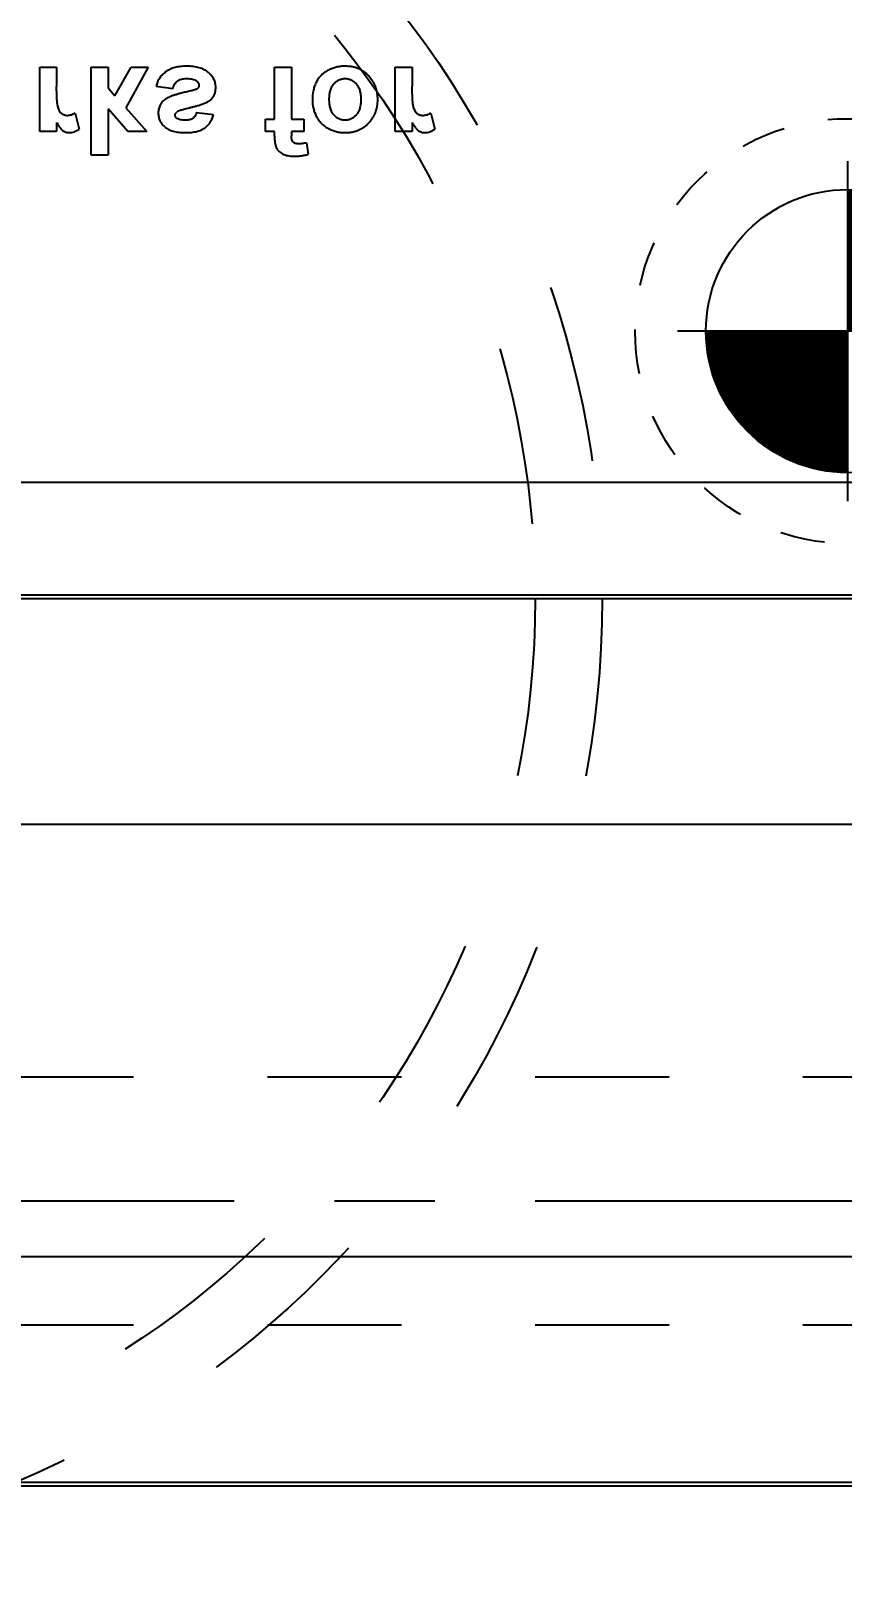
# Model space of a CAD drawing. Extents: x 14103 to 19353, y -3233 to 932.
# Drawn here: x 14942.3 to 14978.7, y -272.8 to -203.4 of the extents above; entities that cross this region are included whole.
import ezdxf
from ezdxf.enums import TextEntityAlignment as Align

# ---------------------------------------------------------------- set-up
doc = ezdxf.new("R2010")
doc.units = 0
doc.header["$LTSCALE"] = 20
doc.header["$MEASUREMENT"] = 0
doc.linetypes.add('CENTER', pattern=[0.6, 0.375, -0.075, 0.075, -0.075])
doc.linetypes.add('HIDDEN', pattern=[0.2, 0.1, -0.1])
doc.layers.get('0').update_dxf_attribs({"linetype": 'CONTINUOUS'})
doc.layers.get('DEFPOINTS').update_dxf_attribs({"linetype": 'CONTINUOUS'})
for name, color, linetype in [('4a', 7, 'CONTINUOUS'), ('CENTER', 1, 'CENTER'), ('DIM', 3, 'CONTINUOUS'), ('epin', 3, 'CONTINUOUS'), ('OIL', 7, 'CONTINUOUS'), ('SUP', 4, 'HIDDEN'), ('WATER', 9, 'HIDDEN')]:
    doc.layers.add(name, color=color, linetype=linetype)
doc.styles.add('lxy2', font='txt.shx', dxfattribs={"width": 0.6})
doc.dimstyles.new('10', dxfattribs={"dimtxt": 10, "dimasz": 5, "dimexe": 2.5, "dimexo": 0, "dimgap": 1, "dimtad": 0, "dimdsep": 46, "dimtxsty": 'lxy2', "dimcen": -3, "dimclrd": 113, "dimclre": 113, "dimclrt": 3, "dimazin": 2, "dimtfac": 1, "dimtofl": 0, "dimtmove": 0, "dimatfit": 3, "dimfxl": 1, "dimtolj": 1, "dimtzin": 0, "dimarcsym": 0})

# ---------------------------------------------------------------- blocks, each defined once
blk = doc.blocks.new('epin')
at = {"color": 0, "const_width": 0.5}
for points in [[(0.25, 0, 0.414214), (0, 0.25, 0.414214)], [(-0.25, 0, 0.414214), (0, -0.25, 0.414214)]]:
    blk.add_lwpolyline(points, format="xyb", dxfattribs=at)
at = {"color": 0, "linetype": 'ByBlock'}
blk.add_circle((0, 0), 0.5, dxfattribs=at)
at = {"layer": 'CENTER'}
for p, q in [((0, 0.6), (0, -0.6)), ((0.6, 0), (-0.6, 0))]:
    blk.add_line(p, q, dxfattribs=at)
blk = doc.blocks.new('AC_LXY_BLK547')
at = {"layer": 'epin', "xscale": 12.70000000000073, "yscale": 12.70000000000005, "zscale": 12.7}
blk.add_blockref('epin', (0, 0), dxfattribs=at)
at = {"layer": 'epin', "style": 'lxy2', "width": 0.6}
blk.add_text('E1', height=2.5, dxfattribs=at).set_placement((6.258, 6.258), align=Align.MIDDLE_CENTER)
blk = doc.blocks.new('*D188')
at = {"layer": 'DEFPOINTS', "color": 0, "linetype": 'Continuous'}
for p in [(14749.942, 164.09), (15254.942, -535.91), (15254.942, -553.814)]:
    blk.add_point(p, dxfattribs=at)
at = {"layer": 'OIL', "color": 113, "linetype": 'Continuous', "lineweight": -2}
blk.add_line((15254.942, -535.91), (15254.942, -553.814), dxfattribs=at)
at = {"layer": 'OIL', "color": 3, "linetype": 'Continuous', "insert": (15254.942, -562.314), "char_height": 10, "attachment_point": 5, "rotation": 90, "style": 'lxy2'}
blk.add_mtext('\\A1;505', dxfattribs=at)
blk = doc.blocks.new('*D187')
at = {"layer": 'DEFPOINTS', "color": 0, "linetype": 'Continuous'}
for p in [(14749.942, 164.09), (15299.942, -515.91), (15299.942, -553.814)]:
    blk.add_point(p, dxfattribs=at)
at = {"layer": 'OIL', "color": 113, "linetype": 'Continuous', "lineweight": -2}
blk.add_line((15299.942, -515.91), (15299.942, -553.814), dxfattribs=at)
at = {"layer": 'OIL', "color": 3, "linetype": 'Continuous', "insert": (15299.942, -562.314), "char_height": 10, "attachment_point": 5, "rotation": 90, "style": 'lxy2'}
blk.add_mtext('\\A1;550', dxfattribs=at)
blk = doc.blocks.new('*D185')
at = {"layer": 'DEFPOINTS', "color": 0}
for p in [(14749.942, 164.09), (15292.928, -255.91), (15315.844, -255.91)]:
    blk.add_point(p, dxfattribs=at)
at = {"layer": 'DIM', "color": 113, "lineweight": -2}
blk.add_line((15292.928, -255.91), (15315.844, -255.91), dxfattribs=at)
at = {"layer": 'DIM', "color": 3, "insert": (15324.344, -255.91), "char_height": 10, "attachment_point": 5, "style": 'lxy2'}
blk.add_mtext('\\A1;420', dxfattribs=at)
blk = doc.blocks.new('*D191')
at = {"layer": 'DEFPOINTS', "color": 0, "linetype": 'Continuous'}
for p in [(14749.942, 164.09), (14999.942, -369.245), (14999.942, -553.814)]:
    blk.add_point(p, dxfattribs=at)
at = {"layer": 'OIL', "color": 113, "linetype": 'Continuous', "lineweight": -2}
blk.add_line((14999.942, -369.245), (14999.942, -553.814), dxfattribs=at)
at = {"layer": 'OIL', "color": 3, "linetype": 'Continuous', "insert": (14999.942, -562.314), "char_height": 10, "attachment_point": 5, "rotation": 90, "style": 'lxy2'}
blk.add_mtext('\\A1;250', dxfattribs=at)
blk = doc.blocks.new('*D190')
at = {"layer": 'DEFPOINTS', "color": 0, "linetype": 'Continuous'}
for p in [(14749.942, 164.09), (15049.942, -369.245), (15049.942, -553.814)]:
    blk.add_point(p, dxfattribs=at)
at = {"layer": 'OIL', "color": 113, "linetype": 'Continuous', "lineweight": -2}
blk.add_line((15049.942, -369.245), (15049.942, -553.814), dxfattribs=at)
at = {"layer": 'OIL', "color": 3, "linetype": 'Continuous', "insert": (15049.942, -561.814), "char_height": 10, "attachment_point": 5, "rotation": 90, "style": 'lxy2'}
blk.add_mtext('\\A1;300', dxfattribs=at)
blk = doc.blocks.new('*D189')
at = {"layer": 'DEFPOINTS', "color": 0, "linetype": 'Continuous'}
for p in [(14749.942, 164.09), (15094.942, -324.245), (15094.942, -553.814)]:
    blk.add_point(p, dxfattribs=at)
at = {"layer": 'OIL', "color": 113, "linetype": 'Continuous', "lineweight": -2}
blk.add_line((15094.942, -324.245), (15094.942, -553.814), dxfattribs=at)
at = {"layer": 'OIL', "color": 3, "linetype": 'Continuous', "insert": (15094.942, -562.814), "char_height": 10, "attachment_point": 5, "rotation": 90, "style": 'lxy2'}
blk.add_mtext('\\A1;345', dxfattribs=at)
blk = doc.blocks.new('*D186')
at = {"layer": 'DEFPOINTS', "color": 0, "linetype": 'Continuous'}
for p in [(14749.942, 164.09), (15119.942, -360.91), (15119.942, -553.814)]:
    blk.add_point(p, dxfattribs=at)
at = {"layer": 'OIL', "color": 113, "linetype": 'Continuous', "lineweight": -2}
blk.add_line((15119.942, -360.91), (15119.942, -553.814), dxfattribs=at)
at = {"layer": 'OIL', "color": 3, "linetype": 'Continuous', "insert": (15119.942, -562.314), "char_height": 10, "attachment_point": 5, "rotation": 90, "style": 'lxy2'}
blk.add_mtext('\\A1;370', dxfattribs=at)
blk = doc.blocks.new('*D184')
at = {"layer": 'DEFPOINTS', "color": 0, "linetype": 'Continuous'}
for p in [(14749.942, 164.09), (15074.942, -315.91), (15074.942, -553.814)]:
    blk.add_point(p, dxfattribs=at)
at = {"layer": 'OIL', "color": 113, "linetype": 'Continuous', "lineweight": -2}
blk.add_line((15074.942, -315.91), (15074.942, -553.814), dxfattribs=at)
at = {"layer": 'OIL', "color": 3, "linetype": 'Continuous', "insert": (15074.942, -562.814), "char_height": 10, "attachment_point": 5, "rotation": 90, "style": 'lxy2'}
blk.add_mtext('\\A1;325', dxfattribs=at)

msp = doc.modelspace()

# ---------------------------------------------------------------- linework, layer by layer
at = {"layer": '4a', "color": 4, "linetype": 'Continuous'}
for p, q in [((14942.733, -205.08), (14943.49, -205.08)), ((14942.733, -207.958), (14942.733, -205.08)), ((14943.49, -205.08), (14943.49, -205.933)), ((14945.035, -209.019), (14945.035, -205.08)), ((14945.035, -205.08), (14945.793, -205.08)), ((14945.793, -205.08), (14945.793, -206.001)), ((14946.105, -206.352), (14946.828, -205.08)), ((14947.586, -205.08), (14946.584, -206.891)), ((14946.828, -205.08), (14947.586, -205.08)), ((14953.256, -205.08), (14954.014, -205.08)), ((14953.256, -207.403), (14953.256, -205.08)), ((14954.014, -205.08), (14954.014, -207.403)), ((14958.67, -205.08), (14959.427, -205.08)), ((14958.67, -207.958), (14958.67, -205.08)), ((14959.427, -205.08), (14959.427, -205.933)), ((14945.793, -206.001), (14946.105, -206.352)), ((14948.702, -206.039), (14947.944, -205.938)), ((14944.323, -207.129), (14944.5, -207.849)), ((14946.677, -207.958), (14945.793, -206.944)), ((14945.793, -206.944), (14945.793, -209.019)), ((14946.584, -206.891), (14947.535, -207.958)), ((14949.762, -207.1), (14950.519, -207.201)), ((14952.852, -207.403), (14953.256, -207.403)), ((14952.852, -207.958), (14952.852, -207.403)), ((14954.014, -207.403), (14954.569, -207.403)), ((14954.569, -207.403), (14954.569, -207.958)), ((14960.26, -207.129), (14960.437, -207.849)), ((14943.49, -207.958), (14942.733, -207.958)), ((14943.49, -207.556), (14943.49, -207.958)), ((14947.535, -207.958), (14946.677, -207.958)), ((14953.256, -207.958), (14952.852, -207.958)), ((14953.256, -208.166), (14953.256, -207.958)), ((14954.569, -207.958), (14954.014, -207.958)), ((14954.014, -207.958), (14954.014, -208.154)), ((14959.427, -207.958), (14958.67, -207.958)), ((14959.427, -207.556), (14959.427, -207.958)), ((14954.696, -208.471), (14954.771, -208.977)), ((14945.793, -209.019), (14945.035, -209.019)), ((14860.538, -223.692), (15013.842, -223.692)), ((14864.821, -228.9), (15013.842, -228.9)), ((15013.842, -228.755), (14865.416, -228.755)), ((14864.821, -239.025), (15013.842, -239.025)), ((15013.842, -258.424), (14864.821, -258.424)), ((15013.842, -268.549), (14864.821, -268.549)), ((14865.416, -268.695), (15013.842, -268.695))]:
    msp.add_line(p, q, dxfattribs=at)
for points in [[(14949.317, -205.029), (14949.174, -205.033), (14949.039, -205.044), (14948.912, -205.064), (14948.792, -205.091), (14948.68, -205.125), (14948.576, -205.167), (14948.479, -205.216), (14948.39, -205.274), (14948.309, -205.338), (14948.234, -205.407), (14948.204, -205.44)], [(14950.62, -205.982), (14950.615, -205.886), (14950.6, -205.794), (14950.574, -205.705), (14950.538, -205.619), (14950.492, -205.537), (14950.435, -205.458), (14950.369, -205.382), (14950.291, -205.31), (14950.204, -205.245), (14950.107, -205.187), (14950, -205.139), (14949.884, -205.099), (14949.756, -205.069), (14949.62, -205.047), (14949.473, -205.034), (14949.317, -205.029)], [(14956.42, -205.029), (14956.227, -205.04), (14956.039, -205.073), (14955.855, -205.129), (14955.676, -205.206), (14955.59, -205.253), (14955.509, -205.305), (14955.434, -205.362), (14955.364, -205.425), (14955.299, -205.492), (14955.239, -205.565), (14955.186, -205.642), (14955.137, -205.725), (14955.094, -205.813), (14955.056, -205.906), (14955.025, -206.003), (14954.999, -206.105), (14954.979, -206.211), (14954.965, -206.322), (14954.956, -206.438), (14954.953, -206.559)], [(14957.882, -206.527), (14957.876, -206.368), (14957.856, -206.218), (14957.824, -206.073), (14957.778, -205.935), (14957.719, -205.805), (14957.648, -205.681), (14957.564, -205.564), (14957.466, -205.455), (14957.359, -205.355), (14957.245, -205.268), (14957.124, -205.196), (14956.997, -205.136), (14956.863, -205.089), (14956.722, -205.056), (14956.575, -205.036), (14956.42, -205.029)], [(14943.979, -207.251), (14943.906, -207.246), (14943.838, -207.23), (14943.776, -207.204), (14943.719, -207.167), (14943.669, -207.116), (14943.624, -207.048), (14943.585, -206.963), (14943.551, -206.861), (14943.537, -206.797), (14943.524, -206.72), (14943.514, -206.627), (14943.505, -206.518), (14943.499, -206.395), (14943.494, -206.256), (14943.491, -206.102), (14943.49, -205.933)], [(14948.204, -205.44), (14948.167, -205.482), (14948.108, -205.563), (14948.056, -205.648), (14948.011, -205.739), (14947.974, -205.836), (14947.944, -205.938)], [(14948.702, -206.039), (14948.732, -205.934), (14948.776, -205.843), (14948.831, -205.765), (14948.9, -205.7), (14948.982, -205.649), (14949.079, -205.614), (14949.191, -205.592), (14949.318, -205.585)], [(14949.318, -205.585), (14949.457, -205.591), (14949.577, -205.612), (14949.679, -205.644), (14949.763, -205.69)], [(14949.809, -206.031), (14949.771, -206.057), (14949.717, -206.082), (14949.644, -206.105), (14949.554, -206.128)], [(14949.763, -205.69), (14949.807, -205.731), (14949.838, -205.778), (14949.857, -205.831), (14949.863, -205.89)], [(14949.863, -205.89), (14949.86, -205.93), (14949.85, -205.967), (14949.832, -206.001), (14949.809, -206.031)], [(14950.389, -206.542), (14950.444, -206.489), (14950.49, -206.431), (14950.53, -206.369), (14950.563, -206.301), (14950.588, -206.229), (14950.606, -206.152), (14950.617, -206.069), (14950.62, -205.982)], [(14955.711, -206.519), (14955.714, -206.409), (14955.723, -206.306), (14955.739, -206.209), (14955.762, -206.119), (14955.79, -206.036), (14955.826, -205.959), (14955.867, -205.889), (14955.915, -205.825), (14955.968, -205.769), (14956.023, -205.72), (14956.081, -205.679), (14956.143, -205.645), (14956.208, -205.619), (14956.275, -205.6), (14956.346, -205.589), (14956.419, -205.585)], [(14956.419, -205.585), (14956.492, -205.589), (14956.563, -205.6), (14956.631, -205.619), (14956.694, -205.645), (14956.756, -205.679), (14956.814, -205.72), (14956.87, -205.769), (14956.922, -205.825), (14956.969, -205.889), (14957.01, -205.96), (14957.046, -206.037), (14957.074, -206.12), (14957.096, -206.211), (14957.112, -206.309), (14957.121, -206.413), (14957.124, -206.524)], [(14959.916, -207.251), (14959.843, -207.246), (14959.775, -207.23), (14959.713, -207.204), (14959.656, -207.167), (14959.605, -207.116), (14959.56, -207.048), (14959.522, -206.963), (14959.488, -206.861), (14959.474, -206.797), (14959.461, -206.72), (14959.451, -206.627), (14959.442, -206.518), (14959.436, -206.395), (14959.431, -206.256), (14959.428, -206.102), (14959.427, -205.933)], [(14948.387, -206.493), (14948.307, -206.554), (14948.238, -206.619), (14948.178, -206.691), (14948.13, -206.768), (14948.093, -206.851), (14948.066, -206.939), (14948.051, -207.034), (14948.045, -207.134)], [(14949.554, -206.128), (14949.334, -206.177), (14949.136, -206.225), (14948.958, -206.273), (14948.802, -206.319), (14948.666, -206.363), (14948.552, -206.408), (14948.459, -206.451), (14948.387, -206.493)], [(14950.389, -206.542), (14950.325, -206.591), (14950.25, -206.637), (14950.164, -206.681), (14950.067, -206.724), (14949.958, -206.765), (14949.839, -206.804), (14949.708, -206.84), (14949.566, -206.875), (14949.426, -206.908), (14949.301, -206.939), (14949.192, -206.968), (14949.098, -206.995), (14949.02, -207.021), (14948.956, -207.044), (14948.908, -207.065), (14948.876, -207.085)], [(14954.953, -206.559), (14954.965, -206.745), (14954.999, -206.929), (14955.056, -207.109), (14955.137, -207.287), (14955.182, -207.365)], [(14956.419, -207.453), (14956.346, -207.449), (14956.275, -207.438), (14956.208, -207.419), (14956.143, -207.393), (14956.081, -207.359), (14956.023, -207.317), (14955.968, -207.268), (14955.915, -207.212), (14955.867, -207.149), (14955.826, -207.079), (14955.79, -207.002), (14955.762, -206.919), (14955.739, -206.829), (14955.723, -206.732), (14955.714, -206.629), (14955.711, -206.519)], [(14956.415, -208.009), (14956.572, -208.002), (14956.723, -207.983), (14956.866, -207.949), (14957.001, -207.904), (14957.129, -207.844), (14957.25, -207.772), (14957.364, -207.687), (14957.47, -207.588), (14957.566, -207.48), (14957.65, -207.364), (14957.721, -207.242), (14957.779, -207.113), (14957.824, -206.977), (14957.856, -206.834), (14957.876, -206.684), (14957.882, -206.527)], [(14957.124, -206.524), (14957.121, -206.633), (14957.112, -206.735), (14957.096, -206.831), (14957.074, -206.921), (14957.046, -207.003), (14957.01, -207.079), (14956.969, -207.149), (14956.922, -207.212), (14956.87, -207.268), (14956.814, -207.317), (14956.756, -207.359), (14956.694, -207.393), (14956.631, -207.419), (14956.563, -207.438), (14956.492, -207.449), (14956.419, -207.453)], [(14944.323, -207.129), (14944.233, -207.182), (14944.145, -207.22), (14944.061, -207.243), (14943.979, -207.251)], [(14948.045, -207.134), (14948.05, -207.224), (14948.063, -207.312), (14948.086, -207.395), (14948.118, -207.474), (14948.136, -207.51)], [(14948.803, -207.22), (14948.807, -207.182), (14948.821, -207.146), (14948.844, -207.114), (14948.876, -207.085)], [(14948.881, -207.371), (14948.847, -207.34), (14948.822, -207.304), (14948.807, -207.264), (14948.803, -207.22)], [(14949.271, -207.453), (14949.145, -207.448), (14949.038, -207.433), (14948.95, -207.407), (14948.881, -207.371)], [(14949.252, -208.009), (14949.394, -208.005), (14949.527, -207.996), (14949.65, -207.98), (14949.764, -207.957), (14949.869, -207.929), (14949.963, -207.893), (14950.049, -207.852), (14950.125, -207.804), (14950.194, -207.751), (14950.257, -207.69), (14950.314, -207.624), (14950.367, -207.552), (14950.413, -207.473), (14950.454, -207.388), (14950.489, -207.298), (14950.519, -207.201)], [(14949.762, -207.1), (14949.737, -207.18), (14949.701, -207.251), (14949.657, -207.311), (14949.603, -207.362), (14949.539, -207.402), (14949.462, -207.43), (14949.373, -207.448), (14949.271, -207.453)], [(14955.182, -207.365), (14955.186, -207.372), (14955.239, -207.452), (14955.297, -207.527), (14955.36, -207.597), (14955.427, -207.661), (14955.5, -207.721), (14955.577, -207.774), (14955.659, -207.823), (14955.745, -207.867), (14955.834, -207.904), (14955.924, -207.936), (14956.017, -207.962), (14956.113, -207.983), (14956.212, -207.997), (14956.312, -208.005), (14956.415, -208.009)], [(14960.26, -207.129), (14960.17, -207.182), (14960.082, -207.22), (14959.998, -207.243), (14959.916, -207.251)], [(14943.49, -207.556), (14943.53, -207.624), (14943.568, -207.687), (14943.605, -207.742), (14943.641, -207.791), (14943.676, -207.834), (14943.71, -207.871), (14943.743, -207.901), (14943.775, -207.925), (14943.841, -207.961), (14943.911, -207.988), (14943.984, -208.003), (14944.062, -208.009)], [(14944.062, -208.009), (14944.175, -207.998), (14944.286, -207.969), (14944.394, -207.919), (14944.5, -207.849)], [(14948.136, -207.51), (14948.16, -207.551), (14948.211, -207.623), (14948.271, -207.691), (14948.339, -207.756), (14948.418, -207.815), (14948.507, -207.867), (14948.605, -207.91), (14948.715, -207.945), (14948.833, -207.973), (14948.963, -207.993), (14949.102, -208.005), (14949.252, -208.009)], [(14954.333, -208.514), (14954.254, -208.509), (14954.187, -208.495), (14954.131, -208.472), (14954.088, -208.439), (14954.056, -208.394), (14954.033, -208.331), (14954.019, -208.251), (14954.014, -208.154)], [(14959.427, -207.556), (14959.467, -207.624), (14959.504, -207.687), (14959.542, -207.742), (14959.578, -207.791), (14959.613, -207.834), (14959.646, -207.871), (14959.68, -207.901), (14959.712, -207.925), (14959.777, -207.961), (14959.848, -207.988), (14959.921, -208.003), (14959.999, -208.009)], [(14959.999, -208.009), (14960.112, -207.998), (14960.222, -207.969), (14960.331, -207.919), (14960.437, -207.849)], [(14953.256, -208.166), (14953.258, -208.249), (14953.261, -208.328), (14953.267, -208.401), (14953.275, -208.469), (14953.286, -208.53), (14953.3, -208.587), (14953.315, -208.637), (14953.333, -208.683), (14953.379, -208.764), (14953.443, -208.839), (14953.521, -208.904), (14953.616, -208.962), (14953.726, -209.009), (14953.85, -209.042), (14953.987, -209.063), (14954.138, -209.069)], [(14954.696, -208.471), (14954.511, -208.503), (14954.333, -208.514)], [(14954.138, -209.069), (14954.299, -209.064), (14954.458, -209.046), (14954.615, -209.017), (14954.771, -208.977)]]:
    msp.add_spline(points, degree=3, dxfattribs=at)
at = {"layer": 'epin', "linetype": 'HIDDEN'}
msp.add_circle((14978.942, -216.91), 9.525, dxfattribs=at)
at = {"layer": 'SUP', "color": 6, "ltscale": 4}
for radius in [43, 40]:
    msp.add_circle((14924.942, -228.91), radius, dxfattribs=at)
at = {"layer": 'WATER', "linetype": 'HIDDEN', "ltscale": 3}
for p, q in [((14424.942, -250.35), (15074.942, -250.35)), ((14424.942, -261.47), (15074.942, -261.47))]:
    msp.add_line(p, q, dxfattribs=at)
at = {"layer": 'WATER', "color": 1, "linetype": 'CENTER', "ltscale": 3}
msp.add_line((14424.942, -255.91), (15080.502, -255.91), dxfattribs=at)

# ---------------------------------------------------------------- block references
at = {"layer": 'epin'}
msp.add_blockref('AC_LXY_BLK547', (14978.942, -216.91), dxfattribs=at)

# ---------------------------------------------------------------- dimensions: what is measured, and where the dimension line sits
at = {"layer": 'DIM'}
dim = msp.add_ordinate_dim(feature_location=(15292.928, -255.91), offset=(22.916, 0), dtype=0, origin=(14749.942, 164.09), dimstyle='10', dxfattribs=at)
dim.commit()
dim.dimension.update_dxf_attribs({"geometry": '*D185', "text_midpoint": (15324.344, -255.91)})
at = {"layer": 'OIL', "color": 4, "linetype": 'Continuous'}
for feature_location, offset, picture, middle in [((15254.942, -535.91), (0, -17.904), '*D188', (15254.942, -562.314)), ((15299.942, -515.91), (0, -37.904), '*D187', (15299.942, -562.314)), ((14999.942, -369.245), (0, -184.569), '*D191', (14999.942, -562.314)), ((15049.942, -369.245), (0, -184.569), '*D190', (15049.942, -561.814)), ((15094.942, -324.245), (0, -229.569), '*D189', (15094.942, -562.814)), ((15119.942, -360.91), (0, -192.904), '*D186', (15119.942, -562.314)), ((15074.942, -315.91), (0, -237.904), '*D184', (15074.942, -562.814))]:
    dim = msp.add_ordinate_dim(feature_location=feature_location, offset=offset, dtype=1, origin=(14749.942, 164.09), dimstyle='10', dxfattribs=at)
    dim.commit()
    dim.dimension.update_dxf_attribs({"geometry": picture, "text_midpoint": middle})

doc.saveas('drawing.dxf')
